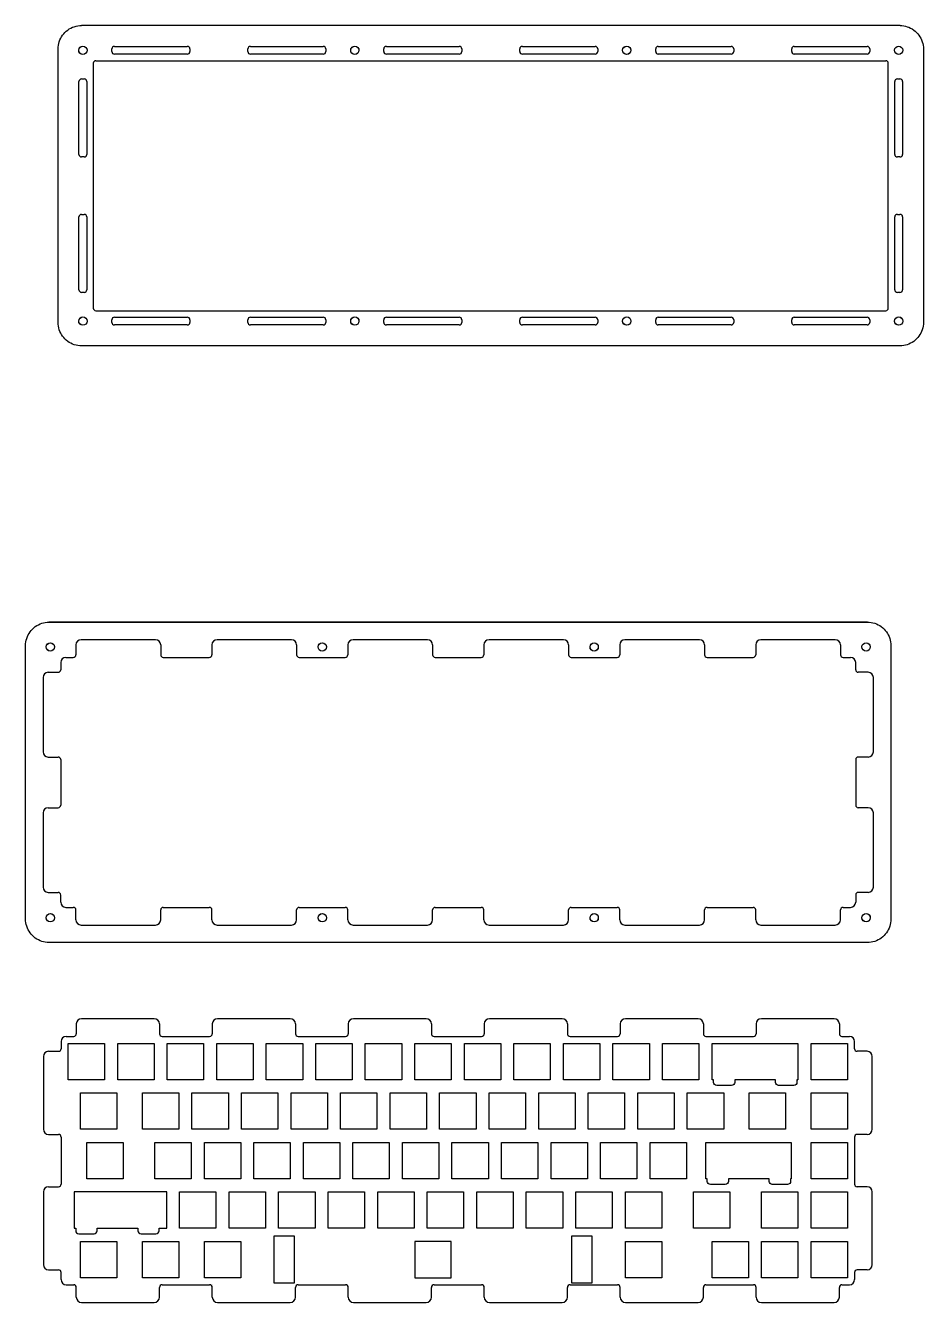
# Model space of a CAD drawing. Header units: inches. Extents: x -761 to 1468, y 32 to 1112.
# Drawn here: x 401.3 to 746.6, y 306.3 to 797.6 of the extents above; entities that cross this region are included whole.
import ezdxf

# ---------------------------------------------------------------- set-up
doc = ezdxf.new("R2010")
doc.units = ezdxf.units.IN
doc.header["$MEASUREMENT"] = 0

msp = doc.modelspace()

# ---------------------------------------------------------------- linework, layer by layer
at = {"color": 0}
for p, q in [((417.51, 795.9), (418.09, 796.29)), ((418.09, 796.29), (418.71, 796.64)), ((418.71, 796.64), (419.35, 796.94)), ((419.35, 796.94), (420.02, 797.18)), ((420.02, 797.18), (420.7, 797.37)), ((420.7, 797.37), (421.39, 797.51)), ((421.39, 797.51), (422.09, 797.59)), ((422.09, 797.59), (422.8, 797.62)), ((737.6, 797.62), (738.3, 797.59)), ((738.3, 797.59), (739.01, 797.51)), ((739.01, 797.51), (739.7, 797.37)), ((739.7, 797.37), (740.38, 797.18)), ((740.38, 797.18), (741.04, 796.94)), ((741.04, 796.94), (741.68, 796.64)), ((741.68, 796.64), (742.3, 796.29)), ((742.3, 796.29), (742.89, 795.9)), ((414.04, 790.72), (414.24, 791.4)), ((414.24, 791.4), (414.48, 792.07)), ((414.48, 792.07), (414.78, 792.71)), ((414.78, 792.71), (415.12, 793.32)), ((415.12, 793.32), (415.52, 793.91)), ((415.52, 793.91), (415.95, 794.47)), ((415.95, 794.47), (416.43, 794.98)), ((416.43, 794.98), (416.95, 795.46)), ((416.95, 795.46), (417.51, 795.9)), ((742.89, 795.9), (743.44, 795.46)), ((743.44, 795.46), (743.96, 794.98)), ((743.96, 794.98), (744.44, 794.47)), ((744.44, 794.47), (744.88, 793.91)), ((744.88, 793.91), (745.27, 793.32)), ((745.27, 793.32), (745.62, 792.71)), ((745.62, 792.71), (745.91, 792.07)), ((745.91, 792.07), (746.16, 791.4)), ((746.16, 791.4), (746.35, 790.72)), ((413.8, 788.62), (413.82, 789.33)), ((413.8, 683.37), (413.8, 788.62)), ((413.82, 789.33), (413.91, 790.03)), ((413.91, 790.03), (414.04, 790.72)), ((746.35, 790.72), (746.49, 790.03)), ((746.49, 790.03), (746.57, 789.33)), ((746.57, 789.33), (746.6, 788.62)), ((746.6, 788.62), (746.6, 683.37)), ((413.82, 682.66), (413.8, 683.37)), ((746.6, 683.37), (746.57, 682.66)), ((413.91, 681.96), (413.82, 682.66)), ((414.04, 681.27), (413.91, 681.96)), ((414.24, 680.59), (414.04, 681.27)), ((414.48, 679.93), (414.24, 680.59)), ((414.78, 679.28), (414.48, 679.93)), ((415.12, 678.67), (414.78, 679.28)), ((415.52, 678.08), (415.12, 678.67)), ((745.27, 678.67), (744.88, 678.08)), ((745.62, 679.28), (745.27, 678.67)), ((745.91, 679.93), (745.62, 679.28)), ((746.16, 680.59), (745.91, 679.93)), ((746.35, 681.27), (746.16, 680.59)), ((746.49, 681.96), (746.35, 681.27)), ((746.57, 682.66), (746.49, 681.96)), ((415.95, 677.52), (415.52, 678.08)), ((416.43, 677.01), (415.95, 677.52)), ((416.95, 676.53), (416.43, 677.01)), ((417.51, 676.09), (416.95, 676.53)), ((418.09, 675.7), (417.51, 676.09)), ((418.71, 675.35), (418.09, 675.7)), ((419.35, 675.06), (418.71, 675.35)), ((420.02, 674.81), (419.35, 675.06)), ((420.7, 674.62), (420.02, 674.81)), ((421.39, 674.48), (420.7, 674.62)), ((422.09, 674.4), (421.39, 674.48)), ((422.8, 674.37), (422.09, 674.4)), ((737.6, 674.37), (422.8, 674.37)), ((738.3, 674.4), (737.6, 674.37)), ((739.01, 674.48), (738.3, 674.4)), ((739.7, 674.62), (739.01, 674.48)), ((740.38, 674.81), (739.7, 674.62)), ((741.04, 675.06), (740.38, 674.81)), ((741.68, 675.35), (741.04, 675.06)), ((742.3, 675.7), (741.68, 675.35)), ((742.89, 676.09), (742.3, 675.7)), ((743.44, 676.53), (742.89, 676.09)), ((743.96, 677.01), (743.44, 676.53)), ((744.44, 677.52), (743.96, 677.01)), ((744.88, 678.08), (744.44, 677.52)), ((403.43, 564.87), (403.91, 565.39)), ((403.91, 565.39), (404.43, 565.87)), ((404.43, 565.87), (404.98, 566.31)), ((404.98, 566.31), (405.57, 566.7)), ((405.57, 566.7), (406.19, 567.05)), ((406.19, 567.05), (406.83, 567.34)), ((406.83, 567.34), (407.49, 567.59)), ((407.49, 567.59), (408.17, 567.78)), ((408.17, 567.78), (408.86, 567.92)), ((408.86, 567.92), (409.56, 568)), ((409.56, 568), (410.27, 568.03)), ((410.27, 568.03), (725.07, 568.03)), ((725.07, 568.03), (725.78, 568)), ((725.78, 568), (726.48, 567.92)), ((726.48, 567.92), (727.17, 567.78)), ((727.17, 567.78), (727.85, 567.59)), ((727.85, 567.59), (728.52, 567.34)), ((728.52, 567.34), (729.16, 567.05)), ((729.16, 567.05), (729.78, 566.7)), ((729.78, 566.7), (730.36, 566.31)), ((730.36, 566.31), (730.92, 565.87)), ((730.92, 565.87), (731.44, 565.39)), ((731.44, 565.39), (731.92, 564.87)), ((401.3, 559.74), (401.38, 560.44)), ((401.38, 560.44), (401.52, 561.13)), ((401.52, 561.13), (401.71, 561.81)), ((401.71, 561.81), (401.96, 562.47)), ((401.96, 562.47), (402.25, 563.11)), ((402.25, 563.11), (402.6, 563.73)), ((402.6, 563.73), (402.99, 564.32)), ((402.99, 564.32), (403.43, 564.87)), ((731.92, 564.87), (732.35, 564.32)), ((732.35, 564.32), (732.75, 563.73)), ((732.75, 563.73), (733.09, 563.11)), ((733.09, 563.11), (733.39, 562.47)), ((733.39, 562.47), (733.63, 561.81)), ((733.63, 561.81), (733.82, 561.13)), ((733.82, 561.13), (733.96, 560.44)), ((733.96, 560.44), (734.04, 559.74)), ((401.27, 559.03), (401.3, 559.74)), ((401.27, 453.78), (401.27, 559.03)), ((734.04, 559.74), (734.07, 559.03)), ((734.07, 559.03), (734.07, 453.78)), ((401.3, 453.07), (401.27, 453.78)), ((401.38, 452.37), (401.3, 453.07)), ((401.52, 451.68), (401.38, 452.37)), ((733.96, 452.37), (733.82, 451.68)), ((734.04, 453.07), (733.96, 452.37)), ((734.07, 453.78), (734.04, 453.07)), ((401.71, 451), (401.52, 451.68)), ((401.96, 450.33), (401.71, 451)), ((402.25, 449.69), (401.96, 450.33)), ((402.6, 449.07), (402.25, 449.69)), ((402.99, 448.49), (402.6, 449.07)), ((403.43, 447.93), (402.99, 448.49)), ((403.91, 447.41), (403.43, 447.93)), ((404.43, 446.93), (403.91, 447.41)), ((731.44, 447.41), (730.92, 446.93)), ((731.92, 447.93), (731.44, 447.41)), ((732.35, 448.49), (731.92, 447.93)), ((732.75, 449.07), (732.35, 448.49)), ((733.09, 449.69), (732.75, 449.07)), ((733.39, 450.33), (733.09, 449.69)), ((733.63, 451), (733.39, 450.33)), ((733.82, 451.68), (733.63, 451)), ((404.98, 446.5), (404.43, 446.93)), ((405.57, 446.1), (404.98, 446.5)), ((406.19, 445.76), (405.57, 446.1)), ((406.83, 445.46), (406.19, 445.76)), ((407.49, 445.22), (406.83, 445.46)), ((408.17, 445.03), (407.49, 445.22)), ((408.86, 444.89), (408.17, 445.03)), ((409.56, 444.81), (408.86, 444.89)), ((410.27, 444.78), (409.56, 444.81)), ((725.07, 444.78), (410.27, 444.78)), ((725.78, 444.81), (725.07, 444.78)), ((726.48, 444.89), (725.78, 444.81)), ((727.17, 445.03), (726.48, 444.89)), ((727.85, 445.22), (727.17, 445.03)), ((728.52, 445.46), (727.85, 445.22)), ((729.16, 445.76), (728.52, 445.46)), ((729.78, 446.1), (729.16, 445.76)), ((730.36, 446.5), (729.78, 446.1)), ((730.92, 446.93), (730.36, 446.5)), ((417.65, 405.96), (431.65, 405.96)), ((417.65, 391.96), (417.65, 405.96)), ((431.65, 405.96), (431.65, 391.96)), ((436.7, 405.96), (450.7, 405.96)), ((436.7, 391.96), (436.7, 405.96)), ((450.7, 405.96), (450.7, 391.96)), ((455.75, 405.96), (469.75, 405.96)), ((455.75, 391.96), (455.75, 405.96)), ((469.75, 405.96), (469.75, 391.96)), ((474.8, 405.96), (488.8, 405.96)), ((474.8, 391.96), (474.8, 405.96)), ((488.8, 405.96), (488.8, 391.96)), ((493.85, 405.96), (507.85, 405.96)), ((493.85, 391.96), (493.85, 405.96)), ((507.85, 405.96), (507.85, 391.96)), ((512.89, 405.96), (526.9, 405.96)), ((512.89, 391.96), (512.89, 405.96)), ((526.9, 405.96), (526.9, 391.96)), ((531.94, 405.96), (545.95, 405.96)), ((531.94, 391.96), (531.94, 405.96)), ((545.95, 405.96), (545.95, 391.96)), ((551, 405.96), (565, 405.96)), ((551, 391.96), (551, 405.96)), ((565, 405.96), (565, 391.96)), ((570.05, 405.96), (584.05, 405.96)), ((570.05, 391.96), (570.05, 405.96)), ((584.05, 405.96), (584.05, 391.96)), ((589.1, 405.96), (603.1, 405.96)), ((589.1, 391.96), (589.1, 405.96)), ((603.1, 405.96), (603.1, 391.96)), ((608.15, 405.96), (622.15, 405.96)), ((608.15, 391.96), (608.15, 405.96)), ((622.15, 405.96), (622.15, 391.96)), ((627.2, 405.96), (641.2, 405.96)), ((627.2, 391.96), (627.2, 405.96)), ((641.2, 405.96), (641.2, 391.96)), ((646.25, 405.96), (660.25, 405.96)), ((646.25, 391.96), (646.25, 405.96)), ((660.25, 405.96), (660.25, 391.96)), ((660.25, 405.96), (660.25, 391.96)), ((665.3, 405.96), (698.35, 405.96)), ((665.3, 391.96), (665.3, 405.96)), ((698.35, 405.96), (698.35, 391.96)), ((703.4, 405.96), (717.4, 405.96)), ((703.4, 391.96), (703.4, 405.96)), ((717.4, 405.96), (717.4, 391.96)), ((717.4, 405.96), (717.4, 391.96)), ((431.65, 391.96), (417.65, 391.96)), ((450.7, 391.96), (436.7, 391.96)), ((469.75, 391.96), (455.75, 391.96)), ((488.8, 391.96), (474.8, 391.96)), ((507.85, 391.96), (493.85, 391.96)), ((526.9, 391.96), (512.89, 391.96)), ((545.95, 391.96), (531.94, 391.96)), ((565, 391.96), (551, 391.96)), ((584.05, 391.96), (570.05, 391.96)), ((603.1, 391.96), (589.1, 391.96)), ((622.15, 391.96), (608.15, 391.96)), ((641.2, 391.96), (627.2, 391.96)), ((660.25, 391.96), (646.25, 391.96)), ((660.25, 391.96), (646.25, 391.96)), ((717.4, 391.96), (703.4, 391.96)), ((717.4, 391.96), (703.4, 391.96)), ((422.41, 386.91), (436.41, 386.91)), ((422.41, 372.91), (422.41, 386.91)), ((436.41, 386.91), (436.41, 372.91)), ((446.22, 386.91), (460.22, 386.91)), ((446.22, 372.91), (446.22, 386.91)), ((460.22, 386.91), (460.22, 372.91)), ((465.27, 386.91), (479.27, 386.91)), ((465.27, 372.91), (465.27, 386.91)), ((479.27, 386.91), (479.27, 372.91)), ((484.32, 386.91), (498.32, 386.91)), ((484.32, 372.91), (484.32, 386.91)), ((498.32, 386.91), (498.32, 372.91)), ((503.37, 386.91), (517.37, 386.91)), ((503.37, 372.91), (503.37, 386.91)), ((517.37, 386.91), (517.37, 372.91)), ((522.42, 386.91), (536.42, 386.91)), ((522.42, 372.91), (522.42, 386.91)), ((536.42, 386.91), (536.42, 372.91)), ((541.47, 386.91), (555.47, 386.91)), ((541.47, 372.91), (541.47, 386.91)), ((555.47, 386.91), (555.47, 372.91)), ((560.52, 386.91), (574.52, 386.91)), ((560.52, 372.91), (560.52, 386.91)), ((574.52, 386.91), (574.52, 372.91)), ((579.57, 386.91), (593.57, 386.91)), ((579.57, 372.91), (579.57, 386.91)), ((593.57, 386.91), (593.57, 372.91)), ((598.62, 386.91), (612.62, 386.91)), ((598.62, 372.91), (598.62, 386.91)), ((612.62, 386.91), (612.62, 372.91)), ((617.67, 386.91), (631.67, 386.91)), ((617.67, 372.91), (617.67, 386.91)), ((631.67, 386.91), (631.67, 372.91)), ((636.72, 386.91), (650.72, 386.91)), ((636.72, 372.91), (636.72, 386.91)), ((650.72, 386.91), (650.72, 372.91)), ((655.77, 386.91), (669.77, 386.91)), ((655.77, 372.91), (655.77, 386.91)), ((669.77, 386.91), (669.77, 372.91)), ((703.4, 386.91), (717.4, 386.91)), ((703.4, 372.91), (703.4, 386.91)), ((717.4, 386.91), (717.4, 372.91)), ((436.41, 372.91), (422.41, 372.91)), ((460.22, 372.91), (446.22, 372.91)), ((479.27, 372.91), (465.27, 372.91)), ((498.32, 372.91), (484.32, 372.91)), ((517.37, 372.91), (503.37, 372.91)), ((536.42, 372.91), (522.42, 372.91)), ((555.47, 372.91), (541.47, 372.91)), ((574.52, 372.91), (560.52, 372.91)), ((593.57, 372.91), (579.57, 372.91)), ((612.62, 372.91), (598.62, 372.91)), ((631.67, 372.91), (617.67, 372.91)), ((650.72, 372.91), (636.72, 372.91)), ((669.77, 372.91), (655.77, 372.91)), ((717.4, 372.91), (703.4, 372.91)), ((424.79, 367.86), (438.79, 367.86)), ((424.79, 353.86), (424.79, 367.86)), ((438.79, 367.86), (438.79, 353.86)), ((450.98, 367.86), (464.98, 367.86)), ((450.98, 353.86), (450.98, 367.86)), ((464.98, 367.86), (464.98, 353.86)), ((470.03, 367.86), (484.03, 367.86)), ((470.03, 353.86), (470.03, 367.86)), ((484.03, 367.86), (484.03, 353.86)), ((489.08, 367.86), (503.08, 367.86)), ((489.08, 353.86), (489.08, 367.86)), ((503.08, 367.86), (503.08, 353.86)), ((508.13, 367.86), (522.13, 367.86)), ((508.13, 353.86), (508.13, 367.86)), ((522.13, 367.86), (522.13, 353.86)), ((527.18, 367.86), (541.18, 367.86)), ((527.18, 353.86), (527.18, 367.86)), ((541.18, 367.86), (541.18, 353.86)), ((546.23, 367.86), (560.23, 367.86)), ((546.23, 353.86), (546.23, 367.86)), ((560.23, 367.86), (560.23, 353.86)), ((565.28, 367.86), (579.28, 367.86)), ((565.28, 353.86), (565.28, 367.86)), ((579.28, 367.86), (579.28, 353.86)), ((584.33, 367.86), (598.33, 367.86)), ((584.33, 353.86), (584.33, 367.86)), ((598.33, 367.86), (598.33, 353.86)), ((603.38, 367.86), (617.38, 367.86)), ((603.38, 353.86), (603.38, 367.86)), ((617.38, 367.86), (617.38, 353.86)), ((622.43, 367.86), (636.43, 367.86)), ((622.43, 353.86), (622.43, 367.86)), ((636.43, 367.86), (636.43, 353.86)), ((641.48, 367.86), (655.48, 367.86)), ((641.48, 353.86), (641.48, 367.86)), ((655.48, 367.86), (655.48, 353.86)), ((703.4, 367.86), (717.4, 367.86)), ((703.4, 353.86), (703.4, 367.86)), ((717.4, 367.86), (717.4, 353.86)), ((438.79, 353.86), (424.79, 353.86)), ((464.98, 353.86), (450.98, 353.86)), ((484.03, 353.86), (470.03, 353.86)), ((503.08, 353.86), (489.08, 353.86)), ((522.13, 353.86), (508.13, 353.86)), ((541.18, 353.86), (527.18, 353.86)), ((560.23, 353.86), (546.23, 353.86)), ((579.28, 353.86), (565.28, 353.86)), ((598.33, 353.86), (584.33, 353.86)), ((617.38, 353.86), (603.38, 353.86)), ((636.43, 353.86), (622.43, 353.86)), ((655.48, 353.86), (641.48, 353.86)), ((686.44, 353.86), (672.44, 353.86)), ((717.4, 353.86), (703.4, 353.86)), ((479.56, 348.81), (493.56, 348.81)), ((479.56, 334.81), (479.56, 348.81)), ((493.56, 348.81), (493.56, 334.81)), ((498.61, 348.81), (512.61, 348.81)), ((498.61, 334.81), (498.61, 348.81)), ((512.61, 348.81), (512.61, 334.81)), ((517.66, 348.81), (531.66, 348.81)), ((517.66, 334.81), (517.66, 348.81)), ((531.66, 348.81), (531.66, 334.81)), ((536.71, 348.81), (550.71, 348.81)), ((536.71, 334.81), (536.71, 348.81)), ((550.71, 348.81), (550.71, 334.81)), ((555.76, 348.81), (569.76, 348.81)), ((555.76, 334.81), (555.76, 348.81)), ((569.76, 348.81), (569.76, 334.81)), ((574.81, 348.81), (588.81, 348.81)), ((574.81, 334.81), (574.81, 348.81)), ((588.81, 348.81), (588.81, 334.81)), ((593.86, 348.81), (607.86, 348.81)), ((593.86, 334.81), (593.86, 348.81)), ((607.86, 348.81), (607.86, 334.81)), ((612.91, 348.81), (626.91, 348.81)), ((612.91, 334.81), (612.91, 348.81)), ((626.91, 348.81), (626.91, 334.81)), ((631.96, 348.81), (645.96, 348.81)), ((631.96, 334.81), (631.96, 348.81)), ((645.96, 348.81), (645.96, 334.81)), ((658.15, 348.81), (672.15, 348.81)), ((658.15, 334.81), (658.15, 348.81)), ((672.15, 348.81), (672.15, 334.81)), ((684.35, 348.81), (698.35, 348.81)), ((684.35, 334.81), (684.35, 348.81)), ((698.35, 348.81), (698.35, 334.81)), ((703.4, 348.81), (717.4, 348.81)), ((703.4, 334.81), (703.4, 348.81)), ((717.4, 348.81), (717.4, 334.81)), ((493.56, 334.81), (479.56, 334.81)), ((512.61, 334.81), (498.61, 334.81)), ((531.66, 334.81), (517.66, 334.81)), ((550.71, 334.81), (536.71, 334.81)), ((569.76, 334.81), (555.76, 334.81)), ((588.81, 334.81), (574.81, 334.81)), ((607.86, 334.81), (593.86, 334.81)), ((626.91, 334.81), (612.91, 334.81)), ((645.96, 334.81), (631.96, 334.81)), ((672.15, 334.81), (658.15, 334.81)), ((698.35, 334.81), (684.35, 334.81)), ((717.4, 334.81), (703.4, 334.81)), ((422.41, 329.76), (436.41, 329.76)), ((422.41, 315.76), (422.41, 329.76)), ((436.41, 329.76), (436.41, 315.76)), ((446.22, 329.76), (460.22, 329.76)), ((446.22, 315.76), (446.22, 329.76)), ((460.22, 329.76), (460.22, 315.76)), ((470.03, 329.76), (484.03, 329.76)), ((470.03, 315.76), (470.03, 329.76)), ((484.03, 329.76), (484.03, 315.76)), ((631.96, 329.76), (645.96, 329.76)), ((631.96, 315.76), (631.96, 329.76)), ((645.96, 329.76), (645.96, 315.76)), ((665.3, 329.76), (679.3, 329.76)), ((665.3, 315.76), (665.3, 329.76)), ((679.3, 329.76), (679.3, 315.76)), ((684.35, 329.76), (698.35, 329.76)), ((684.35, 315.76), (684.35, 329.76)), ((698.35, 329.76), (698.35, 315.76)), ((703.4, 329.76), (717.4, 329.76)), ((703.4, 315.76), (703.4, 329.76)), ((717.4, 329.76), (717.4, 315.76)), ((436.41, 315.76), (422.41, 315.76)), ((460.22, 315.76), (446.22, 315.76)), ((484.03, 315.76), (470.03, 315.76)), ((645.96, 315.76), (631.96, 315.76)), ((679.3, 315.76), (665.3, 315.76)), ((698.35, 315.76), (684.35, 315.76)), ((717.4, 315.76), (703.4, 315.76))]:
    msp.add_line(p, q, dxfattribs=at)
at = {"linetype": 'Continuous'}
for p, q in [((737.6, 797.62), (422.8, 797.62)), ((434.47, 787.6), (434.47, 788.6)), ((435.47, 789.6), (463.47, 789.6)), ((463.47, 786.6), (435.47, 786.6)), ((464.47, 788.6), (464.47, 787.6)), ((486.76, 787.6), (486.76, 788.6)), ((487.76, 789.6), (515.76, 789.6)), ((515.76, 786.6), (487.76, 786.6)), ((516.76, 788.6), (516.76, 787.6)), ((539.05, 787.6), (539.05, 788.6)), ((540.05, 789.6), (568.05, 789.6)), ((568.05, 786.6), (540.05, 786.6)), ((569.05, 788.6), (569.05, 787.6)), ((591.34, 787.6), (591.34, 788.6)), ((592.34, 789.6), (620.34, 789.6)), ((620.34, 786.6), (592.34, 786.6)), ((621.34, 788.6), (621.34, 787.6)), ((643.63, 787.6), (643.63, 788.6)), ((644.63, 789.6), (672.63, 789.6)), ((672.63, 786.6), (644.63, 786.6)), ((673.63, 788.6), (673.63, 787.6)), ((695.93, 787.6), (695.93, 788.6)), ((696.93, 789.6), (724.93, 789.6)), ((724.93, 786.6), (696.93, 786.6)), ((725.93, 788.6), (725.93, 787.6)), ((427.32, 783.1), (427.32, 688.9)), ((428.32, 784.1), (732.07, 784.1)), ((733.07, 688.9), (733.07, 783.1)), ((422.82, 777.05), (423.82, 777.05)), ((736.57, 777.05), (737.57, 777.05)), ((421.82, 748.05), (421.82, 776.05)), ((424.82, 776.05), (424.82, 748.05)), ((735.57, 748.05), (735.57, 776.05)), ((738.57, 776.05), (738.57, 748.05)), ((423.82, 747.05), (422.82, 747.05)), ((737.57, 747.05), (736.57, 747.05)), ((421.82, 695.95), (421.82, 723.95)), ((422.82, 724.95), (423.82, 724.95)), ((424.82, 723.95), (424.82, 695.95)), ((735.57, 695.95), (735.57, 723.95)), ((736.57, 724.95), (737.57, 724.95)), ((738.57, 723.95), (738.57, 695.95)), ((423.82, 694.95), (422.82, 694.95)), ((737.57, 694.95), (736.57, 694.95)), ((428.32, 687.9), (732.07, 687.9)), ((434.47, 683.4), (434.47, 684.4)), ((435.47, 685.4), (463.47, 685.4)), ((464.47, 684.4), (464.47, 683.4)), ((486.76, 683.4), (486.76, 684.4)), ((487.76, 685.4), (515.76, 685.4)), ((516.76, 684.4), (516.76, 683.4)), ((539.05, 683.4), (539.05, 684.4)), ((540.05, 685.4), (568.05, 685.4)), ((569.05, 684.4), (569.05, 683.4)), ((591.34, 683.4), (591.34, 684.4)), ((592.34, 685.4), (620.34, 685.4)), ((621.34, 684.4), (621.34, 683.4)), ((643.63, 683.4), (643.63, 684.4)), ((644.63, 685.4), (672.63, 685.4)), ((673.63, 684.4), (673.63, 683.4)), ((695.93, 683.4), (695.93, 684.4)), ((696.93, 685.4), (724.93, 685.4)), ((725.93, 684.4), (725.93, 683.4)), ((463.47, 682.4), (435.47, 682.4)), ((515.76, 682.4), (487.76, 682.4)), ((568.05, 682.4), (540.05, 682.4)), ((620.34, 682.4), (592.34, 682.4)), ((672.63, 682.4), (644.63, 682.4)), ((724.93, 682.4), (696.93, 682.4)), ((725.07, 568.03), (410.27, 568.03)), ((451.24, 561.3), (422.64, 561.3)), ((503.53, 561.3), (474.93, 561.3)), ((555.83, 561.3), (527.23, 561.3)), ((608.12, 561.3), (579.52, 561.3)), ((660.41, 561.3), (631.81, 561.3)), ((712.7, 561.3), (684.1, 561.3)), ((420.64, 559.3), (420.64, 555.5)), ((453.24, 559.3), (453.24, 555.5)), ((472.93, 559.3), (472.93, 555.5)), ((505.53, 559.3), (505.53, 555.5)), ((525.23, 559.3), (525.23, 555.5)), ((557.83, 559.3), (557.83, 555.5)), ((577.52, 559.3), (577.52, 555.5)), ((610.12, 559.3), (610.12, 555.5)), ((629.81, 559.3), (629.81, 555.5)), ((662.41, 559.3), (662.41, 555.5)), ((682.1, 559.3), (682.1, 555.5)), ((714.7, 559.3), (714.7, 555.5)), ((414.8, 552.5), (414.8, 549.75)), ((416.8, 554.5), (419.64, 554.5)), ((454.24, 554.5), (471.93, 554.5)), ((506.53, 554.5), (524.23, 554.5)), ((558.83, 554.5), (576.52, 554.5)), ((611.12, 554.5), (628.81, 554.5)), ((663.41, 554.5), (681.1, 554.5)), ((715.7, 554.5), (718.55, 554.5)), ((720.55, 549.75), (720.55, 552.5)), ((408, 546.75), (408, 518.15)), ((410, 548.75), (413.8, 548.75)), ((725.35, 548.75), (721.55, 548.75)), ((727.35, 518.15), (727.35, 546.75)), ((410, 516.15), (413.8, 516.15)), ((725.35, 516.15), (721.55, 516.15)), ((414.8, 515.15), (414.8, 497.65)), ((720.55, 515.15), (720.55, 497.65)), ((410, 496.65), (413.8, 496.65)), ((725.35, 496.65), (721.55, 496.65)), ((408, 494.65), (408, 466.05)), ((727.35, 466.05), (727.35, 494.65)), ((410, 464.05), (413.8, 464.05)), ((414.8, 460.3), (414.8, 463.05)), ((720.55, 463.05), (720.55, 460.3)), ((725.35, 464.05), (721.55, 464.05)), ((416.8, 458.3), (419.64, 458.3)), ((420.64, 453.5), (420.64, 457.3)), ((453.24, 453.5), (453.24, 457.3)), ((454.24, 458.3), (471.93, 458.3)), ((472.93, 453.5), (472.93, 457.3)), ((505.53, 453.5), (505.53, 457.3)), ((506.53, 458.3), (524.23, 458.3)), ((525.23, 453.5), (525.23, 457.3)), ((557.83, 453.5), (557.83, 457.3)), ((558.83, 458.3), (576.52, 458.3)), ((577.52, 453.5), (577.52, 457.3)), ((610.12, 453.5), (610.12, 457.3)), ((611.12, 458.3), (628.81, 458.3)), ((629.81, 453.5), (629.81, 457.3)), ((662.41, 453.5), (662.41, 457.3)), ((663.41, 458.3), (681.1, 458.3)), ((682.1, 453.5), (682.1, 457.3)), ((714.7, 453.5), (714.7, 457.3)), ((715.7, 458.3), (718.55, 458.3)), ((422.64, 451.5), (451.24, 451.5)), ((474.93, 451.5), (503.53, 451.5)), ((527.23, 451.5), (555.83, 451.5)), ((579.52, 451.5), (608.12, 451.5)), ((631.81, 451.5), (660.41, 451.5)), ((684.1, 451.5), (712.7, 451.5)), ((420.79, 413.46), (420.79, 409.66)), ((450.79, 415.46), (422.79, 415.46)), ((452.79, 413.46), (452.79, 409.66)), ((473.08, 413.46), (473.08, 409.66)), ((503.08, 415.46), (475.08, 415.46)), ((505.08, 413.46), (505.08, 409.66)), ((525.38, 413.46), (525.38, 409.66)), ((555.38, 415.46), (527.38, 415.46)), ((557.38, 413.46), (557.38, 409.66)), ((577.67, 413.46), (577.67, 409.66)), ((607.67, 415.46), (579.67, 415.46)), ((609.67, 413.46), (609.67, 409.66)), ((629.96, 413.46), (629.96, 409.66)), ((659.96, 415.46), (631.96, 415.46)), ((661.96, 413.46), (661.96, 409.66)), ((682.25, 413.46), (682.25, 409.66)), ((712.25, 415.46), (684.25, 415.46)), ((714.25, 413.46), (714.25, 409.66)), ((416.95, 408.66), (419.79, 408.66)), ((453.79, 408.66), (472.08, 408.66)), ((506.08, 408.66), (524.38, 408.66)), ((558.38, 408.66), (576.67, 408.66)), ((610.67, 408.66), (628.96, 408.66)), ((662.96, 408.66), (681.25, 408.66)), ((715.25, 408.66), (718.1, 408.66)), ((414.95, 406.66), (414.95, 403.91)), ((720.1, 403.91), (720.1, 406.66)), ((408.15, 400.91), (408.15, 372.91)), ((410.15, 402.91), (413.95, 402.91)), ((724.9, 402.91), (721.1, 402.91)), ((726.9, 372.91), (726.9, 400.91)), ((410.15, 370.91), (413.95, 370.91)), ((414.95, 369.91), (414.95, 351.81)), ((720.1, 369.91), (720.1, 351.81)), ((724.9, 370.91), (721.1, 370.91)), ((410.15, 350.81), (413.95, 350.81)), ((724.9, 350.81), (721.1, 350.81)), ((408.15, 348.81), (408.15, 320.81)), ((726.9, 320.81), (726.9, 348.81)), ((410.15, 318.81), (413.95, 318.81)), ((414.95, 315.06), (414.95, 317.81)), ((720.1, 317.81), (720.1, 315.06)), ((724.9, 318.81), (721.1, 318.81)), ((416.95, 313.06), (419.79, 313.06)), ((420.79, 308.26), (420.79, 312.06)), ((452.79, 308.26), (452.79, 312.06)), ((453.79, 313.06), (472.08, 313.06)), ((473.08, 313.06), (473.08, 313.06)), ((473.08, 308.26), (473.08, 312.06)), ((505.08, 308.26), (505.08, 312.06)), ((506.08, 313.06), (524.38, 313.06)), ((525.38, 308.26), (525.38, 312.06)), ((557.38, 308.26), (557.38, 312.06)), ((558.38, 313.06), (576.67, 313.06)), ((577.67, 308.26), (577.67, 312.06)), ((609.67, 308.26), (609.67, 312.06)), ((610.67, 313.06), (628.96, 313.06)), ((629.96, 308.26), (629.96, 312.06)), ((661.96, 308.26), (661.96, 312.06)), ((662.96, 313.06), (681.25, 313.06)), ((682.25, 308.26), (682.25, 312.06)), ((714.25, 308.26), (714.25, 312.06)), ((715.25, 313.06), (718.1, 313.06)), ((422.79, 306.26), (450.79, 306.26)), ((475.08, 306.26), (503.08, 306.26)), ((527.38, 306.26), (555.38, 306.26)), ((579.67, 306.26), (607.67, 306.26)), ((631.96, 306.26), (659.96, 306.26)), ((684.25, 306.26), (712.25, 306.26))]:
    msp.add_line(p, q, dxfattribs=at)
msp.add_line((698.19, 391.96), (698.35, 391.96))
for points in [[(689.69, 391.96), (674.03, 391.96), (674.03, 390.96, -0.414214), (672.83, 389.76), (667.08, 389.76, -0.414214), (665.88, 390.96), (665.88, 391.96), (665.3, 391.96), (665.3, 405.96), (698.35, 405.96), (698.35, 391.96), (697.94, 391.96), (697.94, 390.96, -0.414214), (696.74, 389.76), (690.89, 389.76, -0.414214), (689.69, 390.96)], [(687.25, 353.86), (671.58, 353.86), (671.58, 352.86, -0.414214), (670.38, 351.66), (664.64, 351.66, -0.414214), (663.44, 352.86), (663.44, 353.86), (662.85, 353.86), (662.85, 367.86), (695.74, 367.86), (695.74, 353.86), (695.5, 353.86), (695.5, 352.86, -0.414214), (694.3, 351.66), (688.45, 351.66, -0.414214), (687.25, 352.86)], [(444.5, 334.81), (444.5, 333.86, 0.414214), (445.7, 332.66), (451.42, 332.66, 0.414214), (452.62, 333.86), (452.62, 334.81), (455.59, 334.81), (455.59, 348.81), (420, 348.81), (420, 334.81), (420.57, 334.81), (420.57, 333.86, 0.414214), (421.77, 332.66), (427.63, 332.66, 0.414214), (428.83, 333.86), (428.83, 334.81)]]:
    msp.add_lwpolyline(points, format="xyb", close=True)
at = {"color": 0}
for points in [[(693.58, 386.91), (693.58, 372.91), (679.58, 372.91), (679.58, 386.91)], [(474.51, 348.81), (474.51, 334.81), (460.51, 334.81), (460.51, 348.81)]]:
    msp.add_lwpolyline(points, close=True, dxfattribs=at)
at = {"linetype": 'Continuous'}
for points in [[(496.75, 331.76), (496.75, 313.76), (504.75, 313.76), (504.75, 331.76)], [(565, 315.76), (565, 329.76), (551, 329.76), (551, 315.76)], [(611.25, 331.76), (611.25, 313.76), (619.25, 313.76), (619.25, 331.76)]]:
    msp.add_lwpolyline(points, close=True, dxfattribs=at)
for centre in [(423.32, 788.1), (527.91, 788.1), (632.49, 788.1), (737.07, 788.1), (423.32, 683.9), (527.91, 683.9), (632.49, 683.9), (737.07, 683.9), (410.8, 558.5), (515.38, 558.5), (619.96, 558.5), (724.55, 558.5), (410.8, 454.3), (515.38, 454.3), (619.96, 454.3), (724.55, 454.3)]:
    msp.add_circle(centre, 1.6, dxfattribs=at)
for centre, radius, start, end in [((435.47, 788.6), 1, 90, 180), ((435.47, 787.6), 1, 180, 270), ((463.47, 788.6), 1, 0, 90), ((463.47, 787.6), 1, 270, 0), ((487.76, 788.6), 1, 90, 180), ((487.76, 787.6), 1, 180, 270), ((515.76, 788.6), 1, 0, 90), ((515.76, 787.6), 1, 270, 0), ((540.05, 788.6), 1, 90, 180), ((540.05, 787.6), 1, 180, 270), ((568.05, 788.6), 1, 0, 90), ((568.05, 787.6), 1, 270, 0), ((592.34, 788.6), 1, 90, 180), ((592.34, 787.6), 1, 180, 270), ((620.34, 788.6), 1, 0, 90), ((620.34, 787.6), 1, 270, 0), ((644.63, 788.6), 1, 90, 180), ((644.63, 787.6), 1, 180, 270), ((672.63, 788.6), 1, 0, 90), ((672.63, 787.6), 1, 270, 0), ((696.93, 788.6), 1, 90, 180), ((696.93, 787.6), 1, 180, 270), ((724.93, 788.6), 1, 0, 90), ((724.93, 787.6), 1, 270, 0), ((428.32, 783.1), 1, 90, 180), ((732.07, 783.1), 1, 0, 90), ((422.82, 776.05), 1, 90, 180), ((423.82, 776.05), 1, 0, 90), ((736.57, 776.05), 1, 90, 180), ((737.57, 776.05), 1, 0, 90), ((422.82, 748.05), 1, 180, 270), ((423.82, 748.05), 1, 270, 0), ((736.57, 748.05), 1, 180, 270), ((737.57, 748.05), 1, 270, 0), ((422.82, 723.95), 1, 90, 180), ((423.82, 723.95), 1, 0, 90), ((736.57, 723.95), 1, 90, 180), ((737.57, 723.95), 1, 0, 90), ((422.82, 695.95), 1, 180, 270), ((423.82, 695.95), 1, 270, 0), ((736.57, 695.95), 1, 180, 270), ((737.57, 695.95), 1, 270, 0), ((428.32, 688.9), 1, 180, 270), ((732.07, 688.9), 1, 270, 0), ((435.47, 684.4), 1, 90, 180), ((435.47, 683.4), 1, 180, 270), ((463.47, 684.4), 1, 0, 90), ((463.47, 683.4), 1, 270, 0), ((487.76, 684.4), 1, 90, 180), ((487.76, 683.4), 1, 180, 270), ((515.76, 684.4), 1, 0, 90), ((515.76, 683.4), 1, 270, 0), ((540.05, 684.4), 1, 90, 180), ((540.05, 683.4), 1, 180, 270), ((568.05, 684.4), 1, 0, 90), ((568.05, 683.4), 1, 270, 0), ((592.34, 684.4), 1, 90, 180), ((592.34, 683.4), 1, 180, 270), ((620.34, 684.4), 1, 0, 90), ((620.34, 683.4), 1, 270, 0), ((644.63, 684.4), 1, 90, 180), ((644.63, 683.4), 1, 180, 270), ((672.63, 684.4), 1, 0, 90), ((672.63, 683.4), 1, 270, 0), ((696.93, 684.4), 1, 90, 180), ((696.93, 683.4), 1, 180, 270), ((724.93, 684.4), 1, 0, 90), ((724.93, 683.4), 1, 270, 0), ((422.64, 559.3), 2, 90, 180), ((451.24, 559.3), 2, 0, 90), ((474.93, 559.3), 2, 90, 180), ((503.53, 559.3), 2, 0, 90), ((527.23, 559.3), 2, 90, 180), ((555.83, 559.3), 2, 0, 90), ((579.52, 559.3), 2, 90, 180), ((608.12, 559.3), 2, 0, 90), ((631.81, 559.3), 2, 90, 180), ((660.41, 559.3), 2, 0, 90), ((684.1, 559.3), 2, 90, 180), ((712.7, 559.3), 2, 0, 90), ((419.64, 555.5), 1, 270, 0), ((454.24, 555.5), 1, 180, 270), ((471.93, 555.5), 1, 270, 0), ((506.53, 555.5), 1, 180, 270), ((524.23, 555.5), 1, 270, 0), ((558.83, 555.5), 1, 180, 270), ((576.52, 555.5), 1, 270, 0), ((611.12, 555.5), 1, 180, 270), ((628.81, 555.5), 1, 270, 0), ((663.41, 555.5), 1, 180, 270), ((681.1, 555.5), 1, 270, 0), ((715.7, 555.5), 1, 180, 270), ((416.8, 552.5), 2, 90, 180), ((718.55, 552.5), 2, 0, 90), ((410, 546.75), 2, 90, 180), ((413.8, 549.75), 1, 270, 0), ((721.55, 549.75), 1, 180, 270), ((725.35, 546.75), 2, 0, 90), ((410, 518.15), 2, 180, 270), ((413.8, 515.15), 1, 0, 90), ((721.55, 515.15), 1, 90, 180), ((725.35, 518.15), 2, 270, 0), ((410, 494.65), 2, 90, 180), ((413.8, 497.65), 1, 270, 0), ((721.55, 497.65), 1, 180, 270), ((725.35, 494.65), 2, 0, 90), ((410, 466.05), 2, 180, 270), ((413.8, 463.05), 1, 0, 90), ((721.55, 463.05), 1, 90, 180), ((725.35, 466.05), 2, 270, 0), ((416.8, 460.3), 2, 180, 270), ((419.64, 457.3), 1, 0, 90), ((454.24, 457.3), 1, 90, 180), ((471.93, 457.3), 1, 0, 90), ((506.53, 457.3), 1, 90, 180), ((524.23, 457.3), 1, 0, 90), ((558.83, 457.3), 1, 90, 180), ((576.52, 457.3), 1, 0, 90), ((611.12, 457.3), 1, 90, 180), ((628.81, 457.3), 1, 0, 90), ((663.41, 457.3), 1, 90, 180), ((681.1, 457.3), 1, 0, 90), ((715.7, 457.3), 1, 90, 180), ((718.55, 460.3), 2, 270, 0), ((422.64, 453.5), 2, 180, 270), ((451.24, 453.5), 2, 270, 0), ((474.93, 453.5), 2, 180, 270), ((503.53, 453.5), 2, 270, 0), ((527.23, 453.5), 2, 180, 270), ((555.83, 453.5), 2, 270, 0), ((579.52, 453.5), 2, 180, 270), ((608.12, 453.5), 2, 270, 0), ((631.81, 453.5), 2, 180, 270), ((660.41, 453.5), 2, 270, 0), ((684.1, 453.5), 2, 180, 270), ((712.7, 453.5), 2, 270, 0), ((422.79, 413.46), 2, 90, 180), ((450.79, 413.46), 2, 0, 90), ((475.08, 413.46), 2, 90, 180), ((503.08, 413.46), 2, 0, 90), ((527.38, 413.46), 2, 90, 180), ((555.38, 413.46), 2, 0, 90), ((579.67, 413.46), 2, 90, 180), ((607.67, 413.46), 2, 0, 90), ((631.96, 413.46), 2, 90, 180), ((659.96, 413.46), 2, 0, 90), ((684.25, 413.46), 2, 90, 180), ((712.25, 413.46), 2, 0, 90), ((416.95, 406.66), 2, 90, 180), ((419.79, 409.66), 1, 270, 0), ((453.79, 409.66), 1, 180, 270), ((472.08, 409.66), 1, 270, 0), ((506.08, 409.66), 1, 180, 270), ((524.38, 409.66), 1, 270, 0), ((558.38, 409.66), 1, 180, 270), ((576.67, 409.66), 1, 270, 0), ((610.67, 409.66), 1, 180, 270), ((628.96, 409.66), 1, 270, 0), ((662.96, 409.66), 1, 180, 270), ((681.25, 409.66), 1, 270, 0), ((715.25, 409.66), 1, 180, 270), ((718.1, 406.66), 2, 0, 90), ((413.95, 403.91), 1, 270, 0), ((721.1, 403.91), 1, 180, 270), ((410.15, 400.91), 2, 90, 180), ((724.9, 400.91), 2, 0, 90), ((410.15, 372.91), 2, 180, 270), ((413.95, 369.91), 1, 0, 90), ((721.1, 369.91), 1, 90, 180), ((724.9, 372.91), 2, 270, 0), ((410.15, 348.81), 2, 90, 180), ((413.95, 351.81), 1, 270, 0), ((721.1, 351.81), 1, 180, 270), ((724.9, 348.81), 2, 0, 90), ((410.15, 320.81), 2, 180, 270), ((724.9, 320.81), 2, 270, 0), ((413.95, 317.81), 1, 0, 90), ((416.95, 315.06), 2, 180, 270), ((718.1, 315.06), 2, 270, 0), ((721.1, 317.81), 1, 90, 180), ((419.79, 312.06), 1, 0, 90), ((453.79, 312.06), 1, 90, 180), ((472.08, 312.06), 1, 0, 90), ((506.08, 312.06), 1, 90, 180), ((524.38, 312.06), 1, 0, 90), ((558.38, 312.06), 1, 90, 180), ((576.67, 312.06), 1, 0, 90), ((610.67, 312.06), 1, 90, 180), ((628.96, 312.06), 1, 0, 90), ((662.96, 312.06), 1, 90, 180), ((681.25, 312.06), 1, 0, 90), ((715.25, 312.06), 1, 90, 180), ((422.79, 308.26), 2, 180, 270), ((450.79, 308.26), 2, 270, 0), ((475.08, 308.26), 2, 180, 270), ((503.08, 308.26), 2, 270, 0), ((527.38, 308.26), 2, 180, 270), ((555.38, 308.26), 2, 270, 0), ((579.67, 308.26), 2, 180, 270), ((607.67, 308.26), 2, 270, 0), ((631.96, 308.26), 2, 180, 270), ((659.96, 308.26), 2, 270, 0), ((684.25, 308.26), 2, 180, 270), ((712.25, 308.26), 2, 270, 0)]:
    msp.add_arc(centre, radius, start, end, dxfattribs=at)
for centre in [(423.32, 788.1), (527.91, 788.1), (632.49, 788.1), (423.32, 683.9), (527.91, 683.9), (632.49, 683.9), (737.07, 683.9), (410.8, 558.5), (515.38, 558.5), (619.96, 558.5), (410.8, 454.3), (515.38, 454.3), (619.96, 454.3), (724.55, 454.3)]:
    msp.add_ellipse(centre, major_axis=(-1.1, 1.16), ratio=1, dxfattribs=at)

doc.saveas('drawing.dxf')
